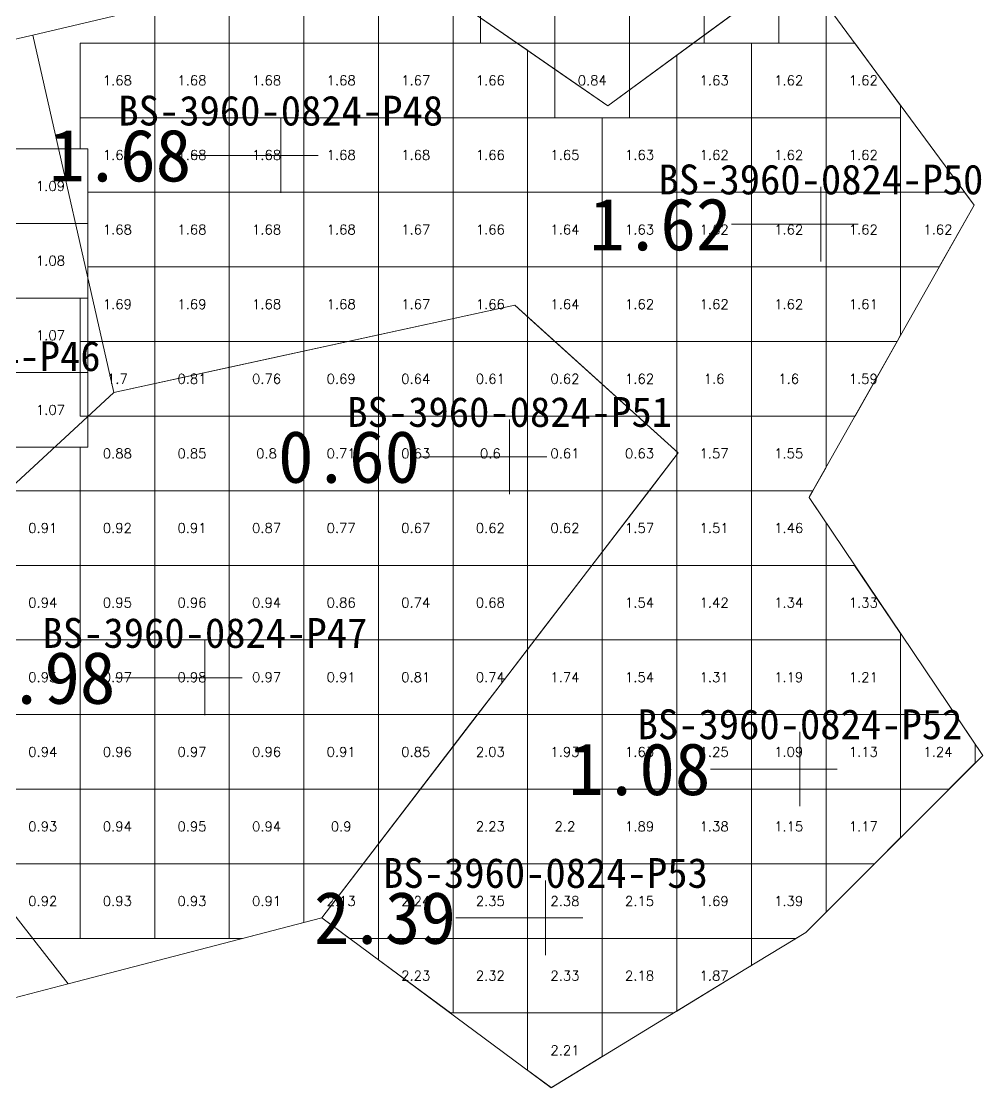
# Model space of a CAD drawing. Header units: inches. Extents: x 469941 to 470089, y 4349675 to 4349818.
# Drawn here: x 470076 to 470088.89, y 4349691.2 to 4349705.5 of the extents above; entities that cross this region are included whole.
import ezdxf
from ezdxf.enums import TextEntityAlignment as Align

# ---------------------------------------------------------------- set-up
doc = ezdxf.new("R2010")
doc.units = ezdxf.units.IN
doc.header["$MEASUREMENT"] = 0
for name, color, linetype, lineweight in [('0.500-1.000', 7, 'Continuous', 0), ('1.000-1.500', 7, 'Continuous', 0), ('1.500-3.000', 7, 'Continuous', 0), ('孔口文字', 7, 'Continuous', 0), ('点', 7, 'Continuous', 0), ('爆区方格网', 7, 'Continuous', 0), ('线条', 7, 'Continuous', 0), ('钻孔', 7, 'Continuous', 0)]:
    doc.layers.add(name, color=color, linetype=linetype, lineweight=lineweight)
doc.styles.add('3dmine_textStyle_1', font='txt.shx', dxfattribs={"height": 1, "bigfont": 'gbcbig.shx'})
doc.styles.add('3dmine_textStyle_4', font='simsunb.ttf', dxfattribs={"height": 1})

msp = doc.modelspace()

# ---------------------------------------------------------------- hatches: boundary and pattern name
at = {"layer": '钻孔', "linetype": 'Continuous', "lineweight": 0, "true_color": 0x00ffff, "extrusion": (0, 1, 0)}
for points in [[(-470080.477, 3950.087), (-470079.477, 3950.087), (-470079.477, 3961.087), (-470080.477, 3961.087)], [(-470087.719, 3949.668), (-470086.719, 3949.668), (-470086.719, 3960.668), (-470087.719, 3960.668)], [(-470083.546, 3950.036), (-470082.546, 3950.036), (-470082.546, 3961.036), (-470083.546, 3961.036)], [(-470079.461, 3949.937), (-470078.461, 3949.937), (-470078.461, 3960.937), (-470079.461, 3960.937)], [(-470084.026, 3949.968), (-470083.026, 3949.968), (-470083.026, 3960.968), (-470084.026, 3960.968)]]:
    msp.add_hatch(color=4, dxfattribs=at).paths.add_polyline_path(points, flags=0)
at = {"layer": '钻孔', "linetype": 'Continuous', "lineweight": 0, "true_color": 0x0000ff, "extrusion": (0, 1, 0)}
msp.add_hatch(color=5, dxfattribs=at).paths.add_polyline_path([(-470087.438, 3950.005), (-470086.438, 3950.005), (-470086.438, 3961.005), (-470087.438, 3961.005)], flags=0)

# ---------------------------------------------------------------- linework, layer by layer
at = {"layer": '0.500-1.000', "color": 4, "linetype": 'Continuous', "lineweight": 0, "true_color": 0x00ffff}
for points in [[(470085.952, 4349706.864), (470086.413, 4349706.238), (470083.864, 4349704.363), (470080.881, 4349706.429), (470083.87, 4349708.758), (470085.952, 4349706.864)], [(470084.807, 4349699.713), (470082.417, 4349696.598), (470082.023, 4349696.085), (470080.026, 4349693.482), (470076.627, 4349692.596), (470075.353, 4349694.224), (470073.733, 4349697.284), (470077.239, 4349700.523), (470078.591, 4349700.817), (470082.614, 4349701.692), (470084.807, 4349699.713)]]:
    msp.add_lwpolyline(points, dxfattribs=at)
at = {"layer": '1.000-1.500', "color": 5, "linetype": 'Continuous', "lineweight": 0, "true_color": 0x0000ff}
msp.add_lwpolyline([(470077.239, 4349700.523), (470073.733, 4349697.284), (470073.755, 4349697.243), (470075.353, 4349694.224), (470076.627, 4349692.596), (470073.229, 4349691.71), (470069.657, 4349694.215), (470068.836, 4349694.79), (470065.786, 4349697.962), (470070.244, 4349700.194), (470071.275, 4349701.317), (470071.594, 4349701.664), (470073.431, 4349704.694), (470076.152, 4349705.312), (470077.239, 4349700.523)], dxfattribs=at)
at = {"layer": '1.500-3.000', "color": 1, "linetype": 'Continuous', "lineweight": 0, "true_color": 0xff0000}
msp.add_lwpolyline([(470083.292, 4349704.759), (470083.864, 4349704.363), (470085.138, 4349705.301), (470086.413, 4349706.238), (470088.771, 4349703.032), (470086.567, 4349699.126), (470086.559, 4349699.113), (470088.887, 4349695.658), (470086.516, 4349693.286), (470085.714, 4349692.797), (470083.104, 4349691.204), (470080.026, 4349693.482), (470082.417, 4349696.598), (470083.028, 4349697.395), (470084.421, 4349699.209), (470084.807, 4349699.713), (470082.871, 4349701.46), (470082.614, 4349701.692), (470077.239, 4349700.523), (470076.152, 4349705.312), (470080.881, 4349706.429), (470083.292, 4349704.759)], dxfattribs=at)
at = {"layer": '点', "color": 138, "linetype": 'Continuous', "lineweight": 0, "true_color": 0x004c4c}
for points, elevation in [([(470079.477, 4349703.2), (470079.477, 4349704.2)], 3961.087), ([(470079.977, 4349703.7), (470078.977, 4349703.7)], 3961.087), ([(470086.719, 4349702.277), (470086.719, 4349703.277)], 3960.668), ([(470087.219, 4349702.777), (470086.219, 4349702.777)], 3960.668), ([(470082.546, 4349699.161), (470082.546, 4349700.161)], 3961.036), ([(470083.046, 4349699.661), (470082.046, 4349699.661)], 3961.036), ([(470078.461, 4349696.199), (470078.461, 4349697.199)], 3960.937), ([(470078.961, 4349696.699), (470077.961, 4349696.699)], 3960.937), ([(470086.438, 4349694.975), (470086.438, 4349695.975)], 3961.005), ([(470086.938, 4349695.475), (470085.938, 4349695.475)], 3961.005), ([(470083.026, 4349692.982), (470083.026, 4349693.982)], 3960.968), ([(470083.526, 4349693.482), (470082.526, 4349693.482)], 3960.968)]:
    msp.add_lwpolyline(points, dxfattribs=dict(at, elevation=elevation))
at = {"layer": '爆区方格网', "color": 1, "linetype": 'Continuous', "lineweight": 0, "true_color": 0xff0000, "elevation": 3960.968}
for points in [[(470079.787, 4349705.205), (470078.787, 4349705.205), (470078.787, 4349705.934), (470079.787, 4349706.17), (470079.787, 4349705.205)], [(470080.787, 4349705.205), (470079.787, 4349705.205), (470079.787, 4349706.17), (470079.934, 4349706.205), (470080.787, 4349706.205), (470080.787, 4349705.205)], [(470081.787, 4349705.801), (470081.787, 4349705.205), (470080.787, 4349705.205), (470080.787, 4349706.205), (470081.204, 4349706.205), (470081.787, 4349705.801)], [(470086.787, 4349705.73), (470086.787, 4349705.205), (470086.153, 4349705.205), (470086.153, 4349706.047), (470085.787, 4349705.778), (470085.787, 4349706.205), (470086.153, 4349706.205), (470086.153, 4349706.047), (470086.367, 4349706.205), (470086.437, 4349706.205), (470086.787, 4349705.73)], [(470078.787, 4349705.205), (470077.787, 4349705.205), (470077.787, 4349705.698), (470078.787, 4349705.934), (470078.787, 4349705.205)], [(470077.787, 4349704.205), (470076.787, 4349704.205), (470076.787, 4349705.205), (470077.787, 4349705.205), (470077.787, 4349704.205)], [(470078.787, 4349704.205), (470077.787, 4349704.205), (470077.787, 4349705.205), (470078.787, 4349705.205), (470078.787, 4349704.205)], [(470079.787, 4349704.205), (470078.787, 4349704.205), (470078.787, 4349705.205), (470079.787, 4349705.205), (470079.787, 4349704.205)], [(470080.787, 4349704.205), (470079.787, 4349704.205), (470079.787, 4349705.205), (470080.787, 4349705.205), (470080.787, 4349704.205)], [(470081.787, 4349704.205), (470080.787, 4349704.205), (470080.787, 4349705.205), (470081.787, 4349705.205), (470081.787, 4349704.205)], [(470082.787, 4349705.109), (470082.787, 4349704.205), (470081.787, 4349704.205), (470081.787, 4349705.205), (470082.648, 4349705.205), (470082.787, 4349705.109)], [(470085.787, 4349704.205), (470084.787, 4349704.205), (470084.787, 4349705.042), (470085.008, 4349705.205), (470085.787, 4349705.205), (470085.787, 4349704.205)], [(470086.787, 4349704.205), (470085.787, 4349704.205), (470085.787, 4349705.205), (470086.787, 4349705.205), (470086.787, 4349704.205)], [(470087.787, 4349704.37), (470087.787, 4349704.205), (470086.787, 4349704.205), (470086.787, 4349705.205), (470087.173, 4349705.205), (470087.787, 4349704.37)], [(470077.787, 4349703.205), (470076.89, 4349703.205), (470076.89, 4349703.788), (470076.787, 4349703.788), (470076.787, 4349704.205), (470077.787, 4349704.205), (470077.787, 4349703.205)], [(470078.787, 4349703.205), (470077.787, 4349703.205), (470077.787, 4349704.205), (470078.787, 4349704.205), (470078.787, 4349703.205)], [(470079.787, 4349703.205), (470078.787, 4349703.205), (470078.787, 4349704.205), (470079.787, 4349704.205), (470079.787, 4349703.205)], [(470080.787, 4349703.205), (470079.787, 4349703.205), (470079.787, 4349704.205), (470080.787, 4349704.205), (470080.787, 4349703.205)], [(470081.787, 4349703.205), (470080.787, 4349703.205), (470080.787, 4349704.205), (470081.787, 4349704.205), (470081.787, 4349703.205)], [(470082.787, 4349703.205), (470081.787, 4349703.205), (470081.787, 4349704.205), (470082.787, 4349704.205), (470082.787, 4349703.205)], [(470083.787, 4349703.205), (470082.787, 4349703.205), (470082.787, 4349704.205), (470083.787, 4349704.205), (470083.787, 4349703.205)], [(470084.787, 4349703.205), (470083.787, 4349703.205), (470083.787, 4349704.205), (470084.787, 4349704.205), (470084.787, 4349703.205)], [(470085.787, 4349703.205), (470084.787, 4349703.205), (470084.787, 4349704.205), (470085.787, 4349704.205), (470085.787, 4349703.205)], [(470086.787, 4349703.205), (470085.787, 4349703.205), (470085.787, 4349704.205), (470086.787, 4349704.205), (470086.787, 4349703.205)], [(470087.787, 4349703.205), (470086.787, 4349703.205), (470086.787, 4349704.205), (470087.787, 4349704.205), (470087.787, 4349703.205)], [(470077.787, 4349702.205), (470076.89, 4349702.205), (470076.89, 4349702.788), (470076.89, 4349703.205), (470077.787, 4349703.205), (470077.787, 4349702.205)], [(470078.787, 4349702.205), (470077.787, 4349702.205), (470077.787, 4349703.205), (470078.787, 4349703.205), (470078.787, 4349702.205)], [(470079.787, 4349702.205), (470078.787, 4349702.205), (470078.787, 4349703.205), (470079.787, 4349703.205), (470079.787, 4349702.205)], [(470080.787, 4349702.205), (470079.787, 4349702.205), (470079.787, 4349703.205), (470080.787, 4349703.205), (470080.787, 4349702.205)], [(470081.787, 4349702.205), (470080.787, 4349702.205), (470080.787, 4349703.205), (470081.787, 4349703.205), (470081.787, 4349702.205)], [(470082.787, 4349702.205), (470081.787, 4349702.205), (470081.787, 4349703.205), (470082.787, 4349703.205), (470082.787, 4349702.205)], [(470083.787, 4349702.205), (470082.787, 4349702.205), (470082.787, 4349703.205), (470083.787, 4349703.205), (470083.787, 4349702.205)], [(470084.787, 4349702.205), (470083.787, 4349702.205), (470083.787, 4349703.205), (470084.787, 4349703.205), (470084.787, 4349702.205)], [(470085.787, 4349702.205), (470084.787, 4349702.205), (470084.787, 4349703.205), (470085.787, 4349703.205), (470085.787, 4349702.205)], [(470086.787, 4349702.205), (470085.787, 4349702.205), (470085.787, 4349703.205), (470086.787, 4349703.205), (470086.787, 4349702.205)], [(470087.787, 4349702.205), (470086.787, 4349702.205), (470086.787, 4349703.205), (470087.787, 4349703.205), (470087.787, 4349702.205)], [(470088.771, 4349703.032), (470088.305, 4349702.205), (470087.787, 4349702.205), (470087.787, 4349703.205), (470088.644, 4349703.205), (470088.771, 4349703.032)], [(470077.787, 4349701.205), (470076.787, 4349701.205), (470076.787, 4349701.788), (470076.89, 4349701.788), (470076.89, 4349702.205), (470077.787, 4349702.205), (470077.787, 4349701.205)], [(470078.787, 4349701.205), (470077.787, 4349701.205), (470077.787, 4349702.205), (470078.787, 4349702.205), (470078.787, 4349701.205)], [(470079.787, 4349701.205), (470078.787, 4349701.205), (470078.787, 4349702.205), (470079.787, 4349702.205), (470079.787, 4349701.205)], [(470080.787, 4349701.205), (470079.787, 4349701.205), (470079.787, 4349702.205), (470080.787, 4349702.205), (470080.787, 4349701.205)], [(470081.787, 4349701.205), (470080.787, 4349701.205), (470080.787, 4349702.205), (470081.787, 4349702.205), (470081.787, 4349701.205)], [(470082.787, 4349701.205), (470081.787, 4349701.205), (470081.787, 4349702.205), (470082.787, 4349702.205), (470082.787, 4349701.205)], [(470083.787, 4349701.205), (470082.787, 4349701.205), (470082.787, 4349702.205), (470083.787, 4349702.205), (470083.787, 4349701.205)], [(470084.787, 4349701.205), (470083.787, 4349701.205), (470083.787, 4349702.205), (470084.787, 4349702.205), (470084.787, 4349701.205)], [(470085.787, 4349701.205), (470084.787, 4349701.205), (470084.787, 4349702.205), (470085.787, 4349702.205), (470085.787, 4349701.205)], [(470086.787, 4349701.205), (470085.787, 4349701.205), (470085.787, 4349702.205), (470086.787, 4349702.205), (470086.787, 4349701.205)], [(470087.787, 4349701.288), (470087.74, 4349701.205), (470086.787, 4349701.205), (470086.787, 4349702.205), (470087.787, 4349702.205), (470087.787, 4349701.288)], [(470077.787, 4349700.205), (470076.787, 4349700.205), (470076.787, 4349701.205), (470077.787, 4349701.205), (470077.787, 4349700.205)], [(470084.787, 4349700.205), (470083.787, 4349700.205), (470083.787, 4349701.205), (470084.787, 4349701.205), (470084.787, 4349700.205)], [(470085.787, 4349700.205), (470084.787, 4349700.205), (470084.787, 4349701.205), (470085.787, 4349701.205), (470085.787, 4349700.205)], [(470086.787, 4349700.205), (470085.787, 4349700.205), (470085.787, 4349701.205), (470086.787, 4349701.205), (470086.787, 4349700.205)], [(470087.176, 4349700.205), (470086.787, 4349700.205), (470086.787, 4349701.205), (470087.74, 4349701.205), (470087.176, 4349700.205)], [(470085.787, 4349699.205), (470084.787, 4349699.205), (470084.787, 4349700.205), (470085.787, 4349700.205), (470085.787, 4349699.205)], [(470086.787, 4349699.516), (470086.611, 4349699.205), (470085.787, 4349699.205), (470085.787, 4349700.205), (470086.787, 4349700.205), (470086.787, 4349699.516)], [(470084.787, 4349698.205), (470083.787, 4349698.205), (470083.787, 4349699.205), (470084.787, 4349699.205), (470084.787, 4349698.205)], [(470085.787, 4349698.205), (470084.787, 4349698.205), (470084.787, 4349699.205), (470085.787, 4349699.205), (470085.787, 4349698.205)], [(470086.567, 4349699.126), (470086.559, 4349699.113), (470086.787, 4349698.776), (470086.787, 4349698.205), (470085.787, 4349698.205), (470085.787, 4349699.205), (470086.611, 4349699.205), (470086.567, 4349699.126)], [(470084.787, 4349697.205), (470083.787, 4349697.205), (470083.787, 4349698.205), (470084.787, 4349698.205), (470084.787, 4349697.205)], [(470085.787, 4349697.205), (470084.787, 4349697.205), (470084.787, 4349698.205), (470085.787, 4349698.205), (470085.787, 4349697.205)], [(470086.787, 4349697.205), (470085.787, 4349697.205), (470085.787, 4349698.205), (470086.787, 4349698.205), (470086.787, 4349697.205)], [(470087.787, 4349697.291), (470087.787, 4349697.205), (470086.787, 4349697.205), (470086.787, 4349698.205), (470087.171, 4349698.205), (470087.787, 4349697.291)], [(470083.787, 4349696.205), (470082.787, 4349696.205), (470082.787, 4349697.205), (470083.787, 4349697.205), (470083.787, 4349696.205)], [(470084.787, 4349696.205), (470083.787, 4349696.205), (470083.787, 4349697.205), (470084.787, 4349697.205), (470084.787, 4349696.205)], [(470085.787, 4349696.205), (470084.787, 4349696.205), (470084.787, 4349697.205), (470085.787, 4349697.205), (470085.787, 4349696.205)], [(470086.787, 4349696.205), (470085.787, 4349696.205), (470085.787, 4349697.205), (470086.787, 4349697.205), (470086.787, 4349696.205)], [(470087.787, 4349696.205), (470086.787, 4349696.205), (470086.787, 4349697.205), (470087.787, 4349697.205), (470087.787, 4349696.205)], [(470082.787, 4349695.205), (470081.787, 4349695.205), (470081.787, 4349696.205), (470082.787, 4349696.205), (470082.787, 4349695.205)], [(470083.787, 4349695.205), (470082.787, 4349695.205), (470082.787, 4349696.205), (470083.787, 4349696.205), (470083.787, 4349695.205)], [(470084.787, 4349695.205), (470083.787, 4349695.205), (470083.787, 4349696.205), (470084.787, 4349696.205), (470084.787, 4349695.205)], [(470085.787, 4349695.205), (470084.787, 4349695.205), (470084.787, 4349696.205), (470085.787, 4349696.205), (470085.787, 4349695.205)], [(470086.787, 4349695.205), (470085.787, 4349695.205), (470085.787, 4349696.205), (470086.787, 4349696.205), (470086.787, 4349695.205)], [(470087.787, 4349695.205), (470086.787, 4349695.205), (470086.787, 4349696.205), (470087.787, 4349696.205), (470087.787, 4349695.205)], [(470088.787, 4349695.807), (470088.787, 4349695.558), (470088.434, 4349695.205), (470087.787, 4349695.205), (470087.787, 4349696.205), (470088.519, 4349696.205), (470088.787, 4349695.807)], [(470082.787, 4349694.205), (470081.787, 4349694.205), (470081.787, 4349695.205), (470082.787, 4349695.205), (470082.787, 4349694.205)], [(470083.787, 4349694.205), (470082.787, 4349694.205), (470082.787, 4349695.205), (470083.787, 4349695.205), (470083.787, 4349694.205)], [(470084.787, 4349694.205), (470083.787, 4349694.205), (470083.787, 4349695.205), (470084.787, 4349695.205), (470084.787, 4349694.205)], [(470085.787, 4349694.205), (470084.787, 4349694.205), (470084.787, 4349695.205), (470085.787, 4349695.205), (470085.787, 4349694.205)], [(470086.787, 4349694.205), (470085.787, 4349694.205), (470085.787, 4349695.205), (470086.787, 4349695.205), (470086.787, 4349694.205)], [(470087.787, 4349694.558), (470087.435, 4349694.205), (470086.787, 4349694.205), (470086.787, 4349695.205), (470087.787, 4349695.205), (470087.787, 4349694.558)], [(470080.787, 4349693.205), (470080.401, 4349693.205), (470080.026, 4349693.482), (470079.787, 4349693.42), (470079.787, 4349694.205), (470080.787, 4349694.205), (470080.787, 4349693.205)], [(470081.787, 4349693.205), (470080.787, 4349693.205), (470080.787, 4349694.205), (470081.787, 4349694.205), (470081.787, 4349693.205)], [(470082.787, 4349693.205), (470081.787, 4349693.205), (470081.787, 4349694.205), (470082.787, 4349694.205), (470082.787, 4349693.205)], [(470083.787, 4349693.205), (470082.787, 4349693.205), (470082.787, 4349694.205), (470083.787, 4349694.205), (470083.787, 4349693.205)], [(470084.787, 4349693.205), (470083.787, 4349693.205), (470083.787, 4349694.205), (470084.787, 4349694.205), (470084.787, 4349693.205)], [(470085.787, 4349693.205), (470084.787, 4349693.205), (470084.787, 4349694.205), (470085.787, 4349694.205), (470085.787, 4349693.205)], [(470086.787, 4349693.557), (470086.516, 4349693.286), (470086.383, 4349693.205), (470085.787, 4349693.205), (470085.787, 4349694.205), (470086.787, 4349694.205), (470086.787, 4349693.557)], [(470081.787, 4349692.205), (470081.752, 4349692.205), (470080.787, 4349692.919), (470080.787, 4349693.205), (470081.787, 4349693.205), (470081.787, 4349692.205)], [(470082.787, 4349692.205), (470081.787, 4349692.205), (470081.787, 4349693.205), (470082.787, 4349693.205), (470082.787, 4349692.205)], [(470083.787, 4349692.205), (470082.787, 4349692.205), (470082.787, 4349693.205), (470083.787, 4349693.205), (470083.787, 4349692.205)], [(470084.787, 4349692.231), (470084.744, 4349692.205), (470083.787, 4349692.205), (470083.787, 4349693.205), (470084.787, 4349693.205), (470084.787, 4349692.231)], [(470085.787, 4349692.841), (470085.714, 4349692.797), (470084.787, 4349692.231), (470084.787, 4349693.205), (470085.787, 4349693.205), (470085.787, 4349692.841)], [(470083.787, 4349691.621), (470083.106, 4349691.205), (470083.103, 4349691.205), (470082.787, 4349691.439), (470082.787, 4349692.205), (470083.787, 4349692.205), (470083.787, 4349691.621)]]:
    msp.add_lwpolyline(points, dxfattribs=at)
at = {"layer": '爆区方格网', "color": 4, "linetype": 'Continuous', "lineweight": 0, "true_color": 0x00ffff}
for points, elevation in [([(470083.153, 4349705.205), (470082.153, 4349705.205), (470082.153, 4349706.205), (470083.153, 4349706.205), (470083.153, 4349705.205)], 3960.816), ([(470084.153, 4349705.205), (470083.153, 4349705.205), (470083.153, 4349706.205), (470084.153, 4349706.205), (470084.153, 4349705.205)], 3960.816), ([(470085.153, 4349705.205), (470084.153, 4349705.205), (470084.153, 4349706.205), (470085.153, 4349706.205), (470085.153, 4349705.205)], 3960.816), ([(470086.153, 4349705.205), (470085.153, 4349705.205), (470085.153, 4349706.205), (470086.153, 4349706.205), (470086.153, 4349705.205)], 3960.816), ([(470084.153, 4349704.205), (470083.153, 4349704.205), (470083.153, 4349705.205), (470084.153, 4349705.205), (470084.153, 4349704.205)], 3960.816), ([(470078.787, 4349700.205), (470077.787, 4349700.205), (470077.787, 4349701.205), (470078.787, 4349701.205), (470078.787, 4349700.205)], 3961.036), ([(470079.787, 4349700.205), (470078.787, 4349700.205), (470078.787, 4349701.205), (470079.787, 4349701.205), (470079.787, 4349700.205)], 3961.036), ([(470080.787, 4349700.205), (470079.787, 4349700.205), (470079.787, 4349701.205), (470080.787, 4349701.205), (470080.787, 4349700.205)], 3961.036), ([(470081.787, 4349700.205), (470080.787, 4349700.205), (470080.787, 4349701.205), (470081.787, 4349701.205), (470081.787, 4349700.205)], 3961.036), ([(470082.787, 4349700.205), (470081.787, 4349700.205), (470081.787, 4349701.205), (470082.787, 4349701.205), (470082.787, 4349700.205)], 3961.036), ([(470083.787, 4349700.205), (470082.787, 4349700.205), (470082.787, 4349701.205), (470083.787, 4349701.205), (470083.787, 4349700.205)], 3961.036), ([(470077.787, 4349699.205), (470076.787, 4349699.205), (470076.787, 4349699.788), (470076.89, 4349699.788), (470076.89, 4349700.205), (470077.787, 4349700.205), (470077.787, 4349699.205)], 3961.036), ([(470078.787, 4349699.205), (470077.787, 4349699.205), (470077.787, 4349700.205), (470078.787, 4349700.205), (470078.787, 4349699.205)], 3961.036), ([(470079.787, 4349699.205), (470078.787, 4349699.205), (470078.787, 4349700.205), (470079.787, 4349700.205), (470079.787, 4349699.205)], 3961.036), ([(470080.787, 4349699.205), (470079.787, 4349699.205), (470079.787, 4349700.205), (470080.787, 4349700.205), (470080.787, 4349699.205)], 3961.036), ([(470081.787, 4349699.205), (470080.787, 4349699.205), (470080.787, 4349700.205), (470081.787, 4349700.205), (470081.787, 4349699.205)], 3961.036), ([(470082.787, 4349699.205), (470081.787, 4349699.205), (470081.787, 4349700.205), (470082.787, 4349700.205), (470082.787, 4349699.205)], 3961.036), ([(470083.787, 4349699.205), (470082.787, 4349699.205), (470082.787, 4349700.205), (470083.787, 4349700.205), (470083.787, 4349699.205)], 3961.036), ([(470084.787, 4349699.205), (470083.787, 4349699.205), (470083.787, 4349700.205), (470084.787, 4349700.205), (470084.787, 4349699.205)], 3961.036), ([(470076.787, 4349698.205), (470075.787, 4349698.205), (470075.787, 4349698.788), (470075.89, 4349698.788), (470075.89, 4349699.205), (470076.787, 4349699.205), (470076.787, 4349698.205)], 3961.036), ([(470077.787, 4349698.205), (470076.787, 4349698.205), (470076.787, 4349699.205), (470077.787, 4349699.205), (470077.787, 4349698.205)], 3961.036), ([(470078.787, 4349698.205), (470077.787, 4349698.205), (470077.787, 4349699.205), (470078.787, 4349699.205), (470078.787, 4349698.205)], 3961.036), ([(470079.787, 4349698.205), (470078.787, 4349698.205), (470078.787, 4349699.205), (470079.787, 4349699.205), (470079.787, 4349698.205)], 3961.036), ([(470080.787, 4349698.205), (470079.787, 4349698.205), (470079.787, 4349699.205), (470080.787, 4349699.205), (470080.787, 4349698.205)], 3961.036), ([(470081.787, 4349698.205), (470080.787, 4349698.205), (470080.787, 4349699.205), (470081.787, 4349699.205), (470081.787, 4349698.205)], 3961.036), ([(470082.787, 4349698.205), (470081.787, 4349698.205), (470081.787, 4349699.205), (470082.787, 4349699.205), (470082.787, 4349698.205)], 3961.036), ([(470083.787, 4349698.205), (470082.787, 4349698.205), (470082.787, 4349699.205), (470083.787, 4349699.205), (470083.787, 4349698.205)], 3961.036), ([(470076.787, 4349697.205), (470075.787, 4349697.205), (470075.787, 4349698.205), (470076.787, 4349698.205), (470076.787, 4349697.205)], 3961.036), ([(470077.787, 4349697.205), (470076.787, 4349697.205), (470076.787, 4349698.205), (470077.787, 4349698.205), (470077.787, 4349697.205)], 3961.036), ([(470078.787, 4349697.205), (470077.787, 4349697.205), (470077.787, 4349698.205), (470078.787, 4349698.205), (470078.787, 4349697.205)], 3961.036), ([(470079.787, 4349697.205), (470078.787, 4349697.205), (470078.787, 4349698.205), (470079.787, 4349698.205), (470079.787, 4349697.205)], 3961.036), ([(470080.787, 4349697.205), (470079.787, 4349697.205), (470079.787, 4349698.205), (470080.787, 4349698.205), (470080.787, 4349697.205)], 3961.036), ([(470081.787, 4349697.205), (470080.787, 4349697.205), (470080.787, 4349698.205), (470081.787, 4349698.205), (470081.787, 4349697.205)], 3961.036), ([(470082.787, 4349697.205), (470081.787, 4349697.205), (470081.787, 4349698.205), (470082.787, 4349698.205), (470082.787, 4349697.205)], 3961.036), ([(470076.787, 4349696.205), (470075.787, 4349696.205), (470075.787, 4349697.205), (470076.787, 4349697.205), (470076.787, 4349696.205)], 3961.036), ([(470077.787, 4349696.205), (470076.787, 4349696.205), (470076.787, 4349697.205), (470077.787, 4349697.205), (470077.787, 4349696.205)], 3961.036), ([(470078.787, 4349696.205), (470077.787, 4349696.205), (470077.787, 4349697.205), (470078.787, 4349697.205), (470078.787, 4349696.205)], 3961.036), ([(470079.787, 4349696.205), (470078.787, 4349696.205), (470078.787, 4349697.205), (470079.787, 4349697.205), (470079.787, 4349696.205)], 3961.036), ([(470080.787, 4349696.205), (470079.787, 4349696.205), (470079.787, 4349697.205), (470080.787, 4349697.205), (470080.787, 4349696.205)], 3961.036), ([(470081.787, 4349696.205), (470080.787, 4349696.205), (470080.787, 4349697.205), (470081.787, 4349697.205), (470081.787, 4349696.205)], 3961.036), ([(470082.787, 4349696.205), (470081.787, 4349696.205), (470081.787, 4349697.205), (470082.787, 4349697.205), (470082.787, 4349696.205)], 3961.036), ([(470076.787, 4349695.205), (470075.787, 4349695.205), (470075.787, 4349696.205), (470076.787, 4349696.205), (470076.787, 4349695.205)], 3961.036), ([(470077.787, 4349695.205), (470076.787, 4349695.205), (470076.787, 4349696.205), (470077.787, 4349696.205), (470077.787, 4349695.205)], 3961.036), ([(470078.787, 4349695.205), (470077.787, 4349695.205), (470077.787, 4349696.205), (470078.787, 4349696.205), (470078.787, 4349695.205)], 3961.036), ([(470079.787, 4349695.205), (470078.787, 4349695.205), (470078.787, 4349696.205), (470079.787, 4349696.205), (470079.787, 4349695.205)], 3961.036), ([(470080.787, 4349695.205), (470079.787, 4349695.205), (470079.787, 4349696.205), (470080.787, 4349696.205), (470080.787, 4349695.205)], 3961.036), ([(470081.787, 4349695.205), (470080.787, 4349695.205), (470080.787, 4349696.205), (470081.787, 4349696.205), (470081.787, 4349695.205)], 3961.036), ([(470076.787, 4349694.205), (470075.787, 4349694.205), (470075.787, 4349695.205), (470076.787, 4349695.205), (470076.787, 4349694.205)], 3961.036), ([(470077.787, 4349694.205), (470076.787, 4349694.205), (470076.787, 4349695.205), (470077.787, 4349695.205), (470077.787, 4349694.205)], 3961.036), ([(470078.787, 4349694.205), (470077.787, 4349694.205), (470077.787, 4349695.205), (470078.787, 4349695.205), (470078.787, 4349694.205)], 3961.036), ([(470079.787, 4349694.205), (470078.787, 4349694.205), (470078.787, 4349695.205), (470079.787, 4349695.205), (470079.787, 4349694.205)], 3961.036), ([(470080.787, 4349694.205), (470079.787, 4349694.205), (470079.787, 4349695.205), (470080.787, 4349695.205), (470080.787, 4349694.205)], 3961.036), ([(470076.787, 4349693.205), (470075.89, 4349693.205), (470075.89, 4349693.788), (470075.787, 4349693.788), (470075.787, 4349694.205), (470076.787, 4349694.205), (470076.787, 4349693.205)], 3961.036), ([(470077.787, 4349693.205), (470076.787, 4349693.205), (470076.787, 4349694.205), (470077.787, 4349694.205), (470077.787, 4349693.205)], 3961.036), ([(470078.787, 4349693.205), (470077.787, 4349693.205), (470077.787, 4349694.205), (470078.787, 4349694.205), (470078.787, 4349693.205)], 3961.036), ([(470079.787, 4349693.42), (470078.963, 4349693.205), (470078.787, 4349693.205), (470078.787, 4349694.205), (470079.787, 4349694.205), (470079.787, 4349693.42)], 3961.036)]:
    msp.add_lwpolyline(points, dxfattribs=dict(at, elevation=elevation))
at = {"layer": '爆区方格网', "color": 5, "linetype": 'Continuous', "lineweight": 0, "true_color": 0x0000ff, "elevation": 3961.073}
for points in [[(470076.89, 4349702.788), (470075.89, 4349702.788), (470075.89, 4349703.788), (470076.89, 4349703.788), (470076.89, 4349702.788)], [(470076.89, 4349701.788), (470075.89, 4349701.788), (470075.89, 4349702.788), (470076.89, 4349702.788), (470076.89, 4349701.788)], [(470076.89, 4349700.788), (470075.89, 4349700.788), (470075.89, 4349701.788), (470076.89, 4349701.788), (470076.89, 4349700.788)], [(470076.89, 4349699.788), (470075.89, 4349699.788), (470075.89, 4349700.788), (470076.89, 4349700.788), (470076.89, 4349699.788)]]:
    msp.add_lwpolyline(points, dxfattribs=at)
at = {"layer": '线条', "color": 138, "linetype": 'Continuous', "lineweight": 0, "true_color": 0x004c4c}
for points, elevation in [([(470079.477, 4349703.7), (470079.477, 4349703.7), (470079.477, 4349703.7)], 3961.087), ([(470086.719, 4349702.777), (470086.719, 4349702.777), (470086.719, 4349702.777)], 3960.668), ([(470082.546, 4349699.661), (470082.546, 4349699.661), (470082.546, 4349699.661)], 3961.036), ([(470078.461, 4349696.699), (470078.461, 4349696.699), (470078.461, 4349696.699)], 3960.937), ([(470086.438, 4349695.475), (470086.438, 4349695.475), (470086.438, 4349695.475)], 3961.005), ([(470083.026, 4349693.482), (470083.026, 4349693.482), (470083.026, 4349693.482)], 3960.968)]:
    msp.add_lwpolyline(points, dxfattribs=dict(at, elevation=elevation))
at = {"layer": '钻孔', "color": 4, "linetype": 'Continuous', "lineweight": 0, "true_color": 0x00ffff}
for points, elevation in [([(470079.477, 4349703.7), (470078.277, 4349703.7)], 3961.087), ([(470079.477, 4349703.7), (470078.277, 4349703.7)], 3950.087), ([(470086.719, 4349702.777), (470085.519, 4349702.777)], 3960.668), ([(470086.719, 4349702.777), (470085.519, 4349702.777)], 3949.668), ([(470082.546, 4349699.661), (470081.346, 4349699.661)], 3961.036), ([(470082.546, 4349699.661), (470081.346, 4349699.661)], 3950.036), ([(470078.461, 4349696.699), (470077.261, 4349696.699)], 3960.937), ([(470078.461, 4349696.699), (470077.261, 4349696.699)], 3949.937), ([(470083.026, 4349693.482), (470081.826, 4349693.482)], 3960.968), ([(470083.026, 4349693.482), (470081.826, 4349693.482)], 3949.968)]:
    msp.add_lwpolyline(points, dxfattribs=dict(at, elevation=elevation))
at = {"layer": '钻孔', "color": 5, "linetype": 'Continuous', "lineweight": 0, "true_color": 0x0000ff}
for elevation in [3961.005, 3950.005]:
    msp.add_lwpolyline([(470086.438, 4349695.475), (470085.238, 4349695.475)], dxfattribs=dict(at, elevation=elevation))

# ---------------------------------------------------------------- texts
at = {"color": 1, "linetype": 'Continuous', "lineweight": 0, "true_color": 0xff0000, "style": '3dmine_textStyle_1'}
for s, p in [('1.68', (470077.287, 4349704.705, 3960.968)), ('1.68', (470078.287, 4349704.705, 3960.968)), ('1.68', (470079.287, 4349704.705, 3960.968)), ('1.68', (470080.287, 4349704.705, 3960.968)), ('1.67', (470081.287, 4349704.705, 3960.968)), ('1.66', (470082.287, 4349704.705, 3960.968)), ('1.63', (470085.287, 4349704.705, 3960.968)), ('1.62', (470086.287, 4349704.705, 3960.968)), ('1.62', (470087.287, 4349704.705, 3960.968)), ('1.68', (470077.287, 4349703.705, 3960.968)), ('1.68', (470078.287, 4349703.705, 3960.968)), ('1.68', (470079.287, 4349703.705, 3960.968)), ('1.68', (470080.287, 4349703.705, 3960.968)), ('1.68', (470081.287, 4349703.705, 3960.968)), ('1.66', (470082.287, 4349703.705, 3960.968)), ('1.65', (470083.287, 4349703.705, 3960.968)), ('1.63', (470084.287, 4349703.705, 3960.968)), ('1.62', (470085.287, 4349703.705, 3960.968)), ('1.62', (470086.287, 4349703.705, 3960.968)), ('1.62', (470087.287, 4349703.705, 3960.968)), ('1.68', (470077.287, 4349702.705, 3960.968)), ('1.68', (470078.287, 4349702.705, 3960.968)), ('1.68', (470079.287, 4349702.705, 3960.968)), ('1.68', (470080.287, 4349702.705, 3960.968)), ('1.67', (470081.287, 4349702.705, 3960.968)), ('1.66', (470082.287, 4349702.705, 3960.968)), ('1.64', (470083.287, 4349702.705, 3960.968)), ('1.63', (470084.287, 4349702.705, 3960.968)), ('1.62', (470085.287, 4349702.705, 3960.968)), ('1.62', (470086.287, 4349702.705, 3960.968)), ('1.62', (470087.287, 4349702.705, 3960.968)), ('1.62', (470088.287, 4349702.705, 3960.968)), ('1.69', (470077.287, 4349701.705, 3960.968)), ('1.69', (470078.287, 4349701.705, 3960.968)), ('1.68', (470079.287, 4349701.705, 3960.968)), ('1.68', (470080.287, 4349701.705, 3960.968)), ('1.67', (470081.287, 4349701.705, 3960.968)), ('1.66', (470082.287, 4349701.705, 3960.968)), ('1.64', (470083.287, 4349701.705, 3960.968)), ('1.62', (470084.287, 4349701.705, 3960.968)), ('1.62', (470085.287, 4349701.705, 3960.968)), ('1.62', (470086.287, 4349701.705, 3960.968)), ('1.61', (470087.287, 4349701.705, 3960.968)), ('1.7', (470077.287, 4349700.705, 3960.968)), ('1.62', (470084.287, 4349700.705, 3960.968)), ('1.6', (470085.287, 4349700.705, 3960.968)), ('1.6', (470086.287, 4349700.705, 3960.968)), ('1.59', (470087.287, 4349700.705, 3960.968)), ('1.57', (470085.287, 4349699.705, 3960.968)), ('1.55', (470086.287, 4349699.705, 3960.968)), ('1.57', (470084.287, 4349698.705, 3960.968)), ('1.51', (470085.287, 4349698.705, 3960.968)), ('1.46', (470086.287, 4349698.705, 3960.968)), ('1.54', (470084.287, 4349697.705, 3960.968)), ('1.42', (470085.287, 4349697.705, 3960.968)), ('1.34', (470086.287, 4349697.705, 3960.968)), ('1.33', (470087.287, 4349697.705, 3960.968)), ('1.74', (470083.287, 4349696.705, 3960.968)), ('1.54', (470084.287, 4349696.705, 3960.968)), ('1.31', (470085.287, 4349696.705, 3960.968)), ('1.19', (470086.287, 4349696.705, 3960.968)), ('1.21', (470087.287, 4349696.705, 3960.968)), ('2.03', (470082.287, 4349695.705, 3960.968)), ('1.93', (470083.287, 4349695.705, 3960.968)), ('1.63', (470084.287, 4349695.705, 3960.968)), ('1.25', (470085.287, 4349695.705, 3960.968)), ('1.09', (470086.287, 4349695.705, 3960.968)), ('1.13', (470087.287, 4349695.705, 3960.968)), ('1.24', (470088.287, 4349695.705, 3960.968)), ('2.23', (470082.287, 4349694.705, 3960.968)), ('2.2', (470083.287, 4349694.705, 3960.968)), ('1.89', (470084.287, 4349694.705, 3960.968)), ('1.38', (470085.287, 4349694.705, 3960.968)), ('1.15', (470086.287, 4349694.705, 3960.968)), ('1.17', (470087.287, 4349694.705, 3960.968)), ('2.13', (470080.287, 4349693.705, 3960.968)), ('2.24', (470081.287, 4349693.705, 3960.968)), ('2.35', (470082.287, 4349693.705, 3960.968)), ('2.38', (470083.287, 4349693.705, 3960.968)), ('2.15', (470084.287, 4349693.705, 3960.968)), ('1.69', (470085.287, 4349693.705, 3960.968)), ('1.39', (470086.287, 4349693.705, 3960.968)), ('2.23', (470081.287, 4349692.705, 3960.968)), ('2.32', (470082.287, 4349692.705, 3960.968)), ('2.33', (470083.287, 4349692.705, 3960.968)), ('2.18', (470084.287, 4349692.705, 3960.968)), ('1.87', (470085.287, 4349692.705, 3960.968)), ('2.21', (470083.287, 4349691.705, 3960.968))]:
    msp.add_text(s, height=0.13, dxfattribs=at).set_placement(p, align=Align.MIDDLE_CENTER)
at = {"color": 4, "linetype": 'Continuous', "lineweight": 0, "true_color": 0x00ffff, "style": '3dmine_textStyle_1'}
for s, p in [('0.84', (470083.653, 4349704.705, 3960.816)), ('0.81', (470078.287, 4349700.705, 3961.036)), ('0.76', (470079.287, 4349700.705, 3961.036)), ('0.69', (470080.287, 4349700.705, 3961.036)), ('0.64', (470081.287, 4349700.705, 3961.036)), ('0.61', (470082.287, 4349700.705, 3961.036)), ('0.62', (470083.287, 4349700.705, 3961.036)), ('0.88', (470077.287, 4349699.705, 3961.036)), ('0.85', (470078.287, 4349699.705, 3961.036)), ('0.8', (470079.287, 4349699.705, 3961.036)), ('0.71', (470080.287, 4349699.705, 3961.036)), ('0.63', (470081.287, 4349699.705, 3961.036)), ('0.6', (470082.287, 4349699.705, 3961.036)), ('0.61', (470083.287, 4349699.705, 3961.036)), ('0.63', (470084.287, 4349699.705, 3961.036)), ('0.91', (470076.287, 4349698.705, 3961.036)), ('0.92', (470077.287, 4349698.705, 3961.036)), ('0.91', (470078.287, 4349698.705, 3961.036)), ('0.87', (470079.287, 4349698.705, 3961.036)), ('0.77', (470080.287, 4349698.705, 3961.036)), ('0.67', (470081.287, 4349698.705, 3961.036)), ('0.62', (470082.287, 4349698.705, 3961.036)), ('0.62', (470083.287, 4349698.705, 3961.036)), ('0.94', (470076.287, 4349697.705, 3961.036)), ('0.95', (470077.287, 4349697.705, 3961.036)), ('0.96', (470078.287, 4349697.705, 3961.036)), ('0.94', (470079.287, 4349697.705, 3961.036)), ('0.86', (470080.287, 4349697.705, 3961.036)), ('0.74', (470081.287, 4349697.705, 3961.036)), ('0.68', (470082.287, 4349697.705, 3961.036)), ('0.95', (470076.287, 4349696.705, 3961.036)), ('0.97', (470077.287, 4349696.705, 3961.036)), ('0.98', (470078.287, 4349696.705, 3961.036)), ('0.97', (470079.287, 4349696.705, 3961.036)), ('0.91', (470080.287, 4349696.705, 3961.036)), ('0.81', (470081.287, 4349696.705, 3961.036)), ('0.74', (470082.287, 4349696.705, 3961.036)), ('0.94', (470076.287, 4349695.705, 3961.036)), ('0.96', (470077.287, 4349695.705, 3961.036)), ('0.97', (470078.287, 4349695.705, 3961.036)), ('0.96', (470079.287, 4349695.705, 3961.036)), ('0.91', (470080.287, 4349695.705, 3961.036)), ('0.85', (470081.287, 4349695.705, 3961.036)), ('0.93', (470076.287, 4349694.705, 3961.036)), ('0.94', (470077.287, 4349694.705, 3961.036)), ('0.95', (470078.287, 4349694.705, 3961.036)), ('0.94', (470079.287, 4349694.705, 3961.036)), ('0.9', (470080.287, 4349694.705, 3961.036)), ('0.92', (470076.287, 4349693.705, 3961.036)), ('0.93', (470077.287, 4349693.705, 3961.036)), ('0.93', (470078.287, 4349693.705, 3961.036)), ('0.91', (470079.287, 4349693.705, 3961.036))]:
    msp.add_text(s, height=0.13, dxfattribs=at).set_placement(p, align=Align.MIDDLE_CENTER)
at = {"color": 5, "linetype": 'Continuous', "lineweight": 0, "true_color": 0x0000ff, "style": '3dmine_textStyle_1'}
for s, p in [('1.09', (470076.39, 4349703.288, 3961.073)), ('1.08', (470076.39, 4349702.288, 3961.073)), ('1.07', (470076.39, 4349701.288, 3961.073)), ('1.07', (470076.39, 4349700.288, 3961.073))]:
    msp.add_text(s, height=0.13, dxfattribs=at).set_placement(p, align=Align.MIDDLE_CENTER)
at = {"layer": '孔口文字', "color": 138, "linetype": 'Continuous', "lineweight": 0, "true_color": 0x004c4c, "style": '3dmine_textStyle_4'}
for s, p in [('BS-3960-0824-P48', (470079.477, 4349704.1, 3961.087)), ('BS-3960-0824-P50', (470086.719, 4349703.177, 3960.668)), ('BS-3960-0824-P46', (470074.885, 4349700.809, 3961.073)), ('BS-3960-0824-P51', (470082.546, 4349700.061, 3961.036)), ('BS-3960-0824-P47', (470078.461, 4349697.099, 3960.937)), ('BS-3960-0824-P52', (470086.438, 4349695.875, 3961.005)), ('BS-3960-0824-P53', (470083.026, 4349693.882, 3960.968))]:
    msp.add_text(s, height=0.4, dxfattribs=at).set_placement(p, align=Align.CENTER)
at = {"layer": '钻孔', "color": 4, "linetype": 'Continuous', "lineweight": 0, "true_color": 0x00ffff, "style": '3dmine_textStyle_4'}
for s, p in [('1.68', (470078.277, 4349703.7, 3961.087)), ('1.62', (470085.519, 4349702.777, 3960.668)), ('0.60', (470081.346, 4349699.661, 3961.036)), ('0.98', (470077.261, 4349696.699, 3960.937)), ('2.39', (470081.826, 4349693.482, 3960.968))]:
    msp.add_text(s, height=0.7, dxfattribs=at).set_placement(p, align=Align.MIDDLE_RIGHT)
at = {"layer": '钻孔', "color": 5, "linetype": 'Continuous', "lineweight": 0, "true_color": 0x0000ff, "style": '3dmine_textStyle_4'}
msp.add_text('1.08', height=0.7, dxfattribs=at).set_placement((470085.238, 4349695.475, 3961.005), align=Align.MIDDLE_RIGHT)

doc.saveas('drawing.dxf')
